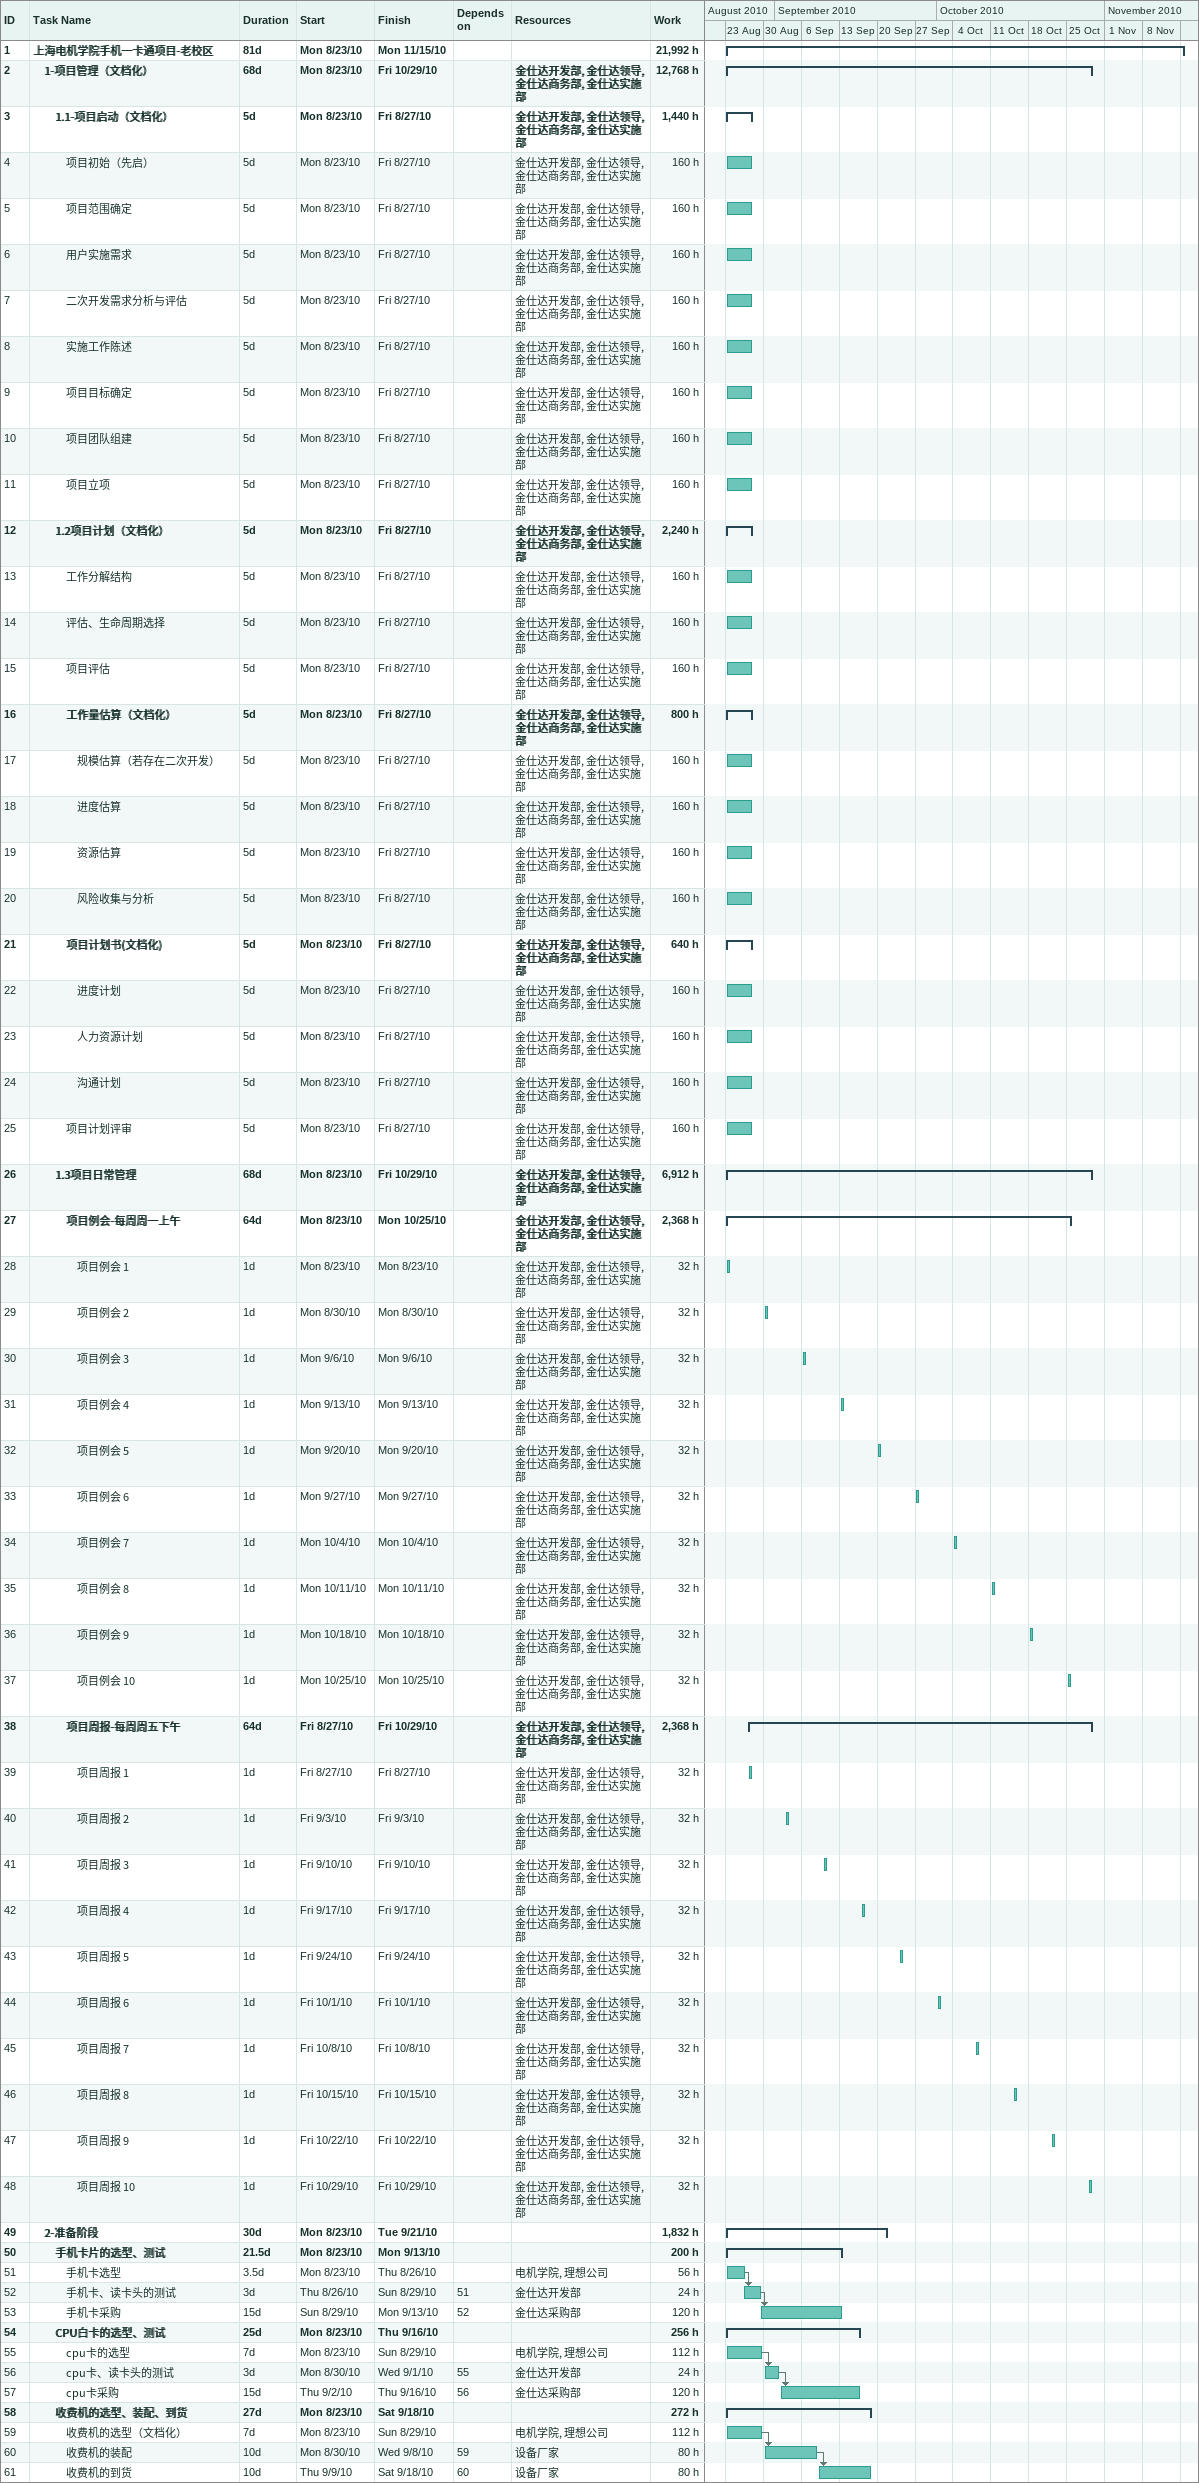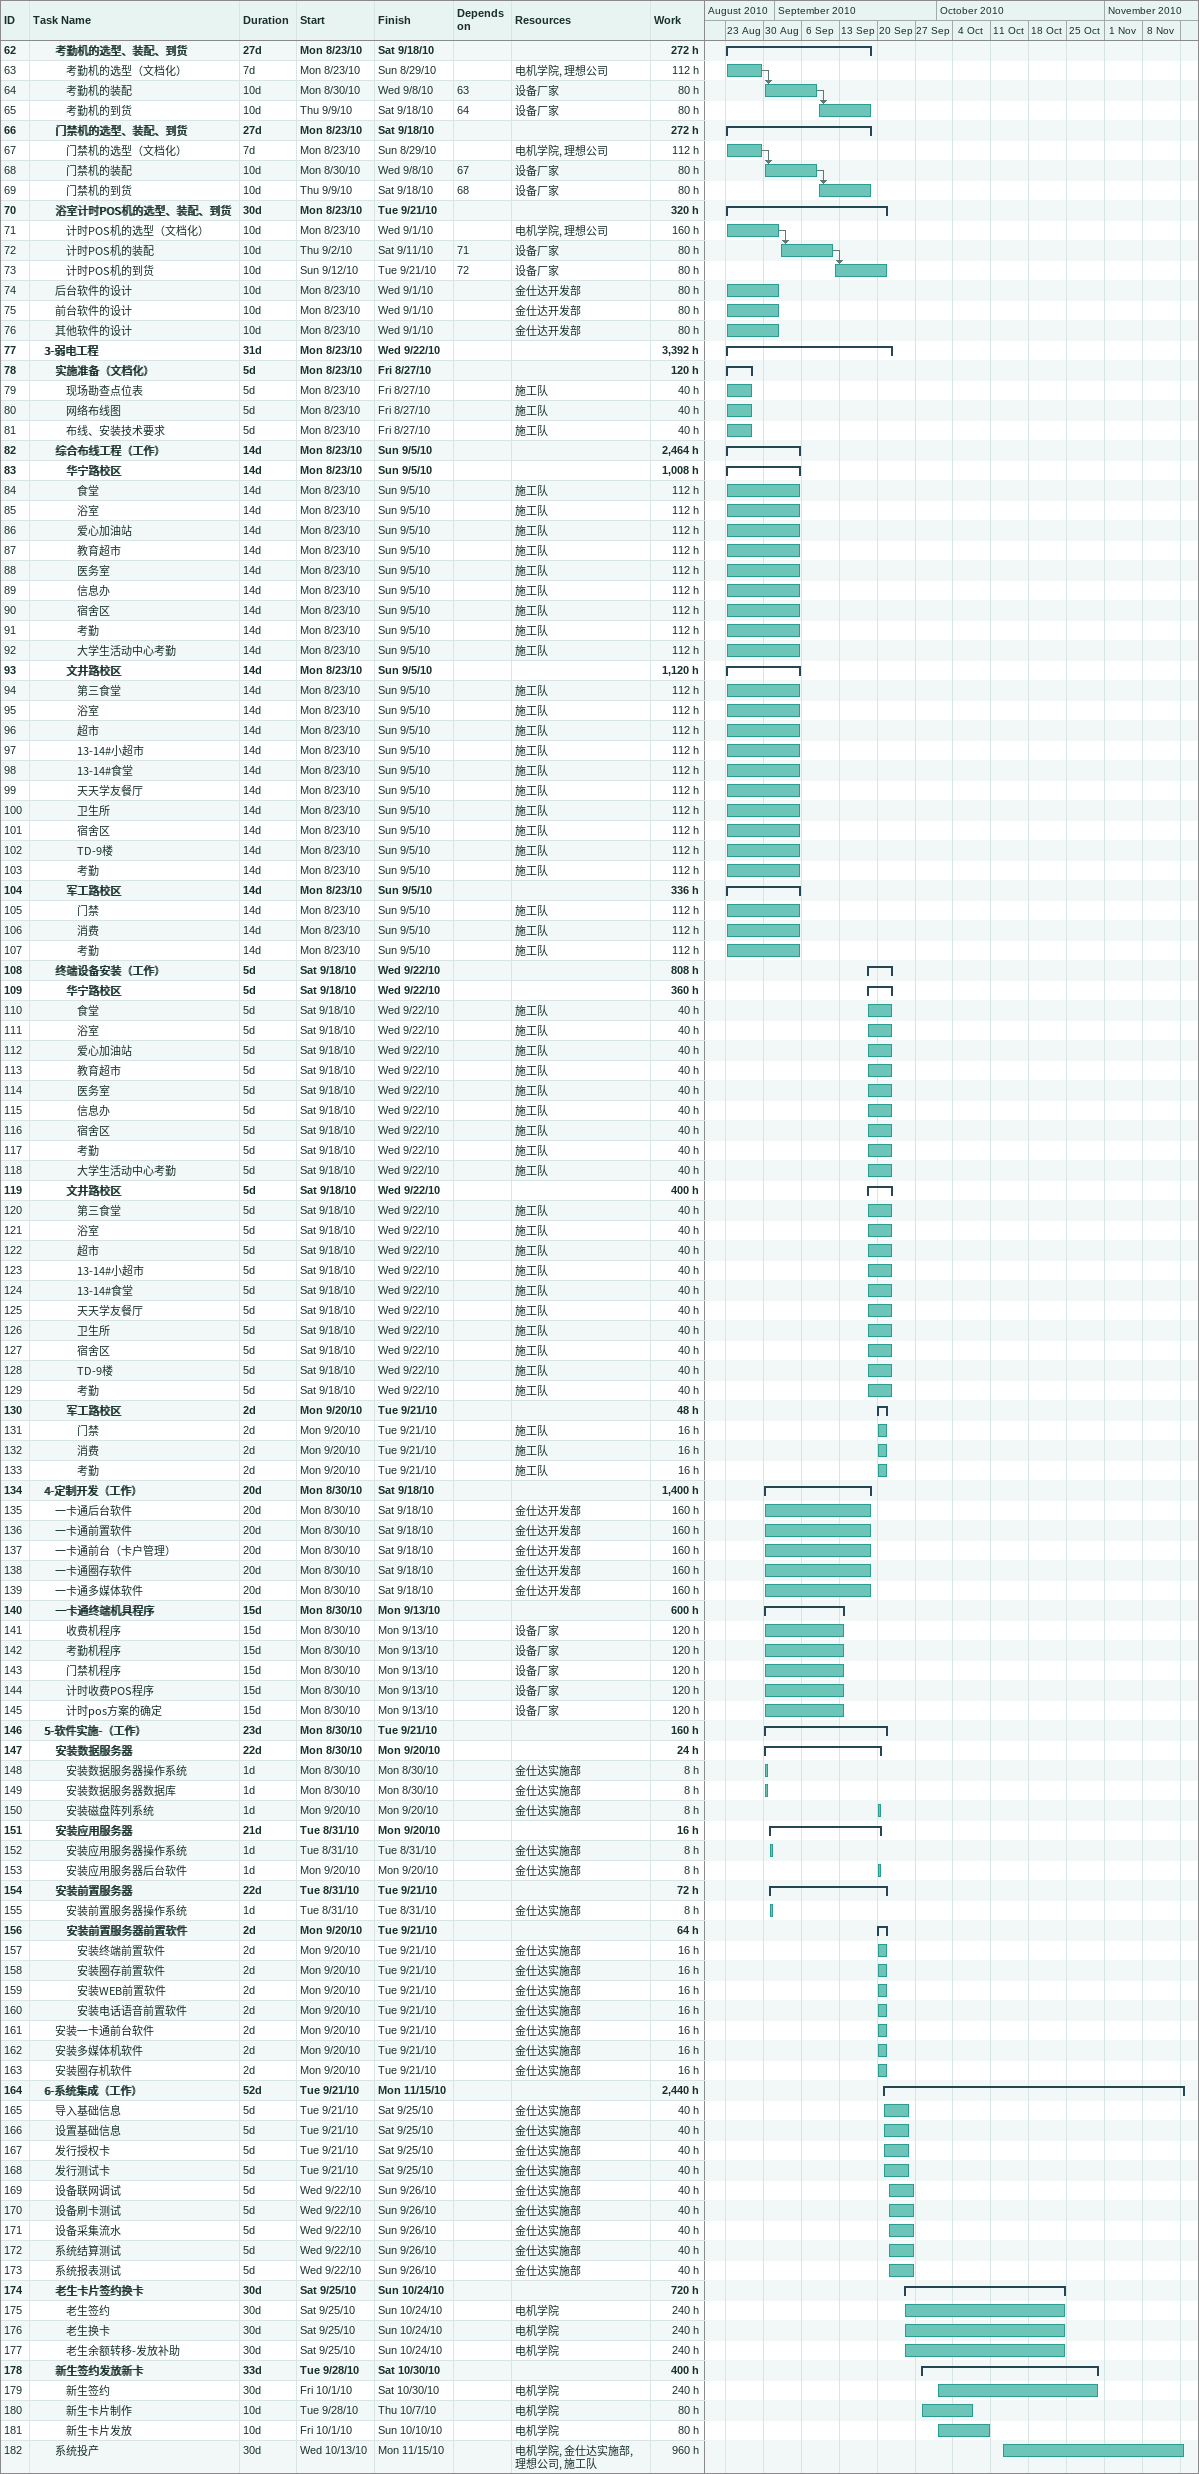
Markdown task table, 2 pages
| ID | Level | Task | Duration | Start | Finish | Predecessors | Resources | Work (h) |
|---|---|---|---|---|---|---|---|---|
| 1 | 1 | **上海电机学院手机一卡通项目-老校区** | 81d | 2010-08-23 | 2010-11-15 |  |  | 21992 |
| 2 | 2 | **1-项目管理（文档化）** | 68d | 2010-08-23 | 2010-10-29 |  | 金仕达开发部, 金仕达领导, 金仕达商务部, 金仕达实施部 | 12768 |
| 3 | 3 | **1.1-项目启动（文档化）** | 5d | 2010-08-23 | 2010-08-27 |  | 金仕达开发部, 金仕达领导, 金仕达商务部, 金仕达实施部 | 1440 |
| 4 | 4 | 项目初始（先启） | 5d | 2010-08-23 | 2010-08-27 |  | 金仕达开发部, 金仕达领导, 金仕达商务部, 金仕达实施部 | 160 |
| 5 | 4 | 项目范围确定 | 5d | 2010-08-23 | 2010-08-27 |  | 金仕达开发部, 金仕达领导, 金仕达商务部, 金仕达实施部 | 160 |
| 6 | 4 | 用户实施需求 | 5d | 2010-08-23 | 2010-08-27 |  | 金仕达开发部, 金仕达领导, 金仕达商务部, 金仕达实施部 | 160 |
| 7 | 4 | 二次开发需求分析与评估 | 5d | 2010-08-23 | 2010-08-27 |  | 金仕达开发部, 金仕达领导, 金仕达商务部, 金仕达实施部 | 160 |
| 8 | 4 | 实施工作陈述 | 5d | 2010-08-23 | 2010-08-27 |  | 金仕达开发部, 金仕达领导, 金仕达商务部, 金仕达实施部 | 160 |
| 9 | 4 | 项目目标确定 | 5d | 2010-08-23 | 2010-08-27 |  | 金仕达开发部, 金仕达领导, 金仕达商务部, 金仕达实施部 | 160 |
| 10 | 4 | 项目团队组建 | 5d | 2010-08-23 | 2010-08-27 |  | 金仕达开发部, 金仕达领导, 金仕达商务部, 金仕达实施部 | 160 |
| 11 | 4 | 项目立项 | 5d | 2010-08-23 | 2010-08-27 |  | 金仕达开发部, 金仕达领导, 金仕达商务部, 金仕达实施部 | 160 |
| 12 | 3 | **1.2项目计划（文档化）** | 5d | 2010-08-23 | 2010-08-27 |  | 金仕达开发部, 金仕达领导, 金仕达商务部, 金仕达实施部 | 2240 |
| 13 | 4 | 工作分解结构 | 5d | 2010-08-23 | 2010-08-27 |  | 金仕达开发部, 金仕达领导, 金仕达商务部, 金仕达实施部 | 160 |
| 14 | 4 | 评估、生命周期选择 | 5d | 2010-08-23 | 2010-08-27 |  | 金仕达开发部, 金仕达领导, 金仕达商务部, 金仕达实施部 | 160 |
| 15 | 4 | 项目评估 | 5d | 2010-08-23 | 2010-08-27 |  | 金仕达开发部, 金仕达领导, 金仕达商务部, 金仕达实施部 | 160 |
| 16 | 4 | **工作量估算（文档化）** | 5d | 2010-08-23 | 2010-08-27 |  | 金仕达开发部, 金仕达领导, 金仕达商务部, 金仕达实施部 | 800 |
| 17 | 5 | 规模估算（若存在二次开发） | 5d | 2010-08-23 | 2010-08-27 |  | 金仕达开发部, 金仕达领导, 金仕达商务部, 金仕达实施部 | 160 |
| 18 | 5 | 进度估算 | 5d | 2010-08-23 | 2010-08-27 |  | 金仕达开发部, 金仕达领导, 金仕达商务部, 金仕达实施部 | 160 |
| 19 | 5 | 资源估算 | 5d | 2010-08-23 | 2010-08-27 |  | 金仕达开发部, 金仕达领导, 金仕达商务部, 金仕达实施部 | 160 |
| 20 | 5 | 风险收集与分析 | 5d | 2010-08-23 | 2010-08-27 |  | 金仕达开发部, 金仕达领导, 金仕达商务部, 金仕达实施部 | 160 |
| 21 | 4 | **项目计划书(文档化)** | 5d | 2010-08-23 | 2010-08-27 |  | 金仕达开发部, 金仕达领导, 金仕达商务部, 金仕达实施部 | 640 |
| 22 | 5 | 进度计划 | 5d | 2010-08-23 | 2010-08-27 |  | 金仕达开发部, 金仕达领导, 金仕达商务部, 金仕达实施部 | 160 |
| 23 | 5 | 人力资源计划 | 5d | 2010-08-23 | 2010-08-27 |  | 金仕达开发部, 金仕达领导, 金仕达商务部, 金仕达实施部 | 160 |
| 24 | 5 | 沟通计划 | 5d | 2010-08-23 | 2010-08-27 |  | 金仕达开发部, 金仕达领导, 金仕达商务部, 金仕达实施部 | 160 |
| 25 | 4 | 项目计划评审 | 5d | 2010-08-23 | 2010-08-27 |  | 金仕达开发部, 金仕达领导, 金仕达商务部, 金仕达实施部 | 160 |
| 26 | 3 | **1.3项目日常管理** | 68d | 2010-08-23 | 2010-10-29 |  | 金仕达开发部, 金仕达领导, 金仕达商务部, 金仕达实施部 | 6912 |
| 27 | 4 | **项目例会-每周周一上午** | 64d | 2010-08-23 | 2010-10-25 |  | 金仕达开发部, 金仕达领导, 金仕达商务部, 金仕达实施部 | 2368 |
| 28 | 5 | 项目例会 1 | 1d | 2010-08-23 | 2010-08-23 |  | 金仕达开发部, 金仕达领导, 金仕达商务部, 金仕达实施部 | 32 |
| 29 | 5 | 项目例会 2 | 1d | 2010-08-30 | 2010-08-30 |  | 金仕达开发部, 金仕达领导, 金仕达商务部, 金仕达实施部 | 32 |
| 30 | 5 | 项目例会 3 | 1d | 2010-09-06 | 2010-09-06 |  | 金仕达开发部, 金仕达领导, 金仕达商务部, 金仕达实施部 | 32 |
| 31 | 5 | 项目例会 4 | 1d | 2010-09-13 | 2010-09-13 |  | 金仕达开发部, 金仕达领导, 金仕达商务部, 金仕达实施部 | 32 |
| 32 | 5 | 项目例会 5 | 1d | 2010-09-20 | 2010-09-20 |  | 金仕达开发部, 金仕达领导, 金仕达商务部, 金仕达实施部 | 32 |
| 33 | 5 | 项目例会 6 | 1d | 2010-09-27 | 2010-09-27 |  | 金仕达开发部, 金仕达领导, 金仕达商务部, 金仕达实施部 | 32 |
| 34 | 5 | 项目例会 7 | 1d | 2010-10-04 | 2010-10-04 |  | 金仕达开发部, 金仕达领导, 金仕达商务部, 金仕达实施部 | 32 |
| 35 | 5 | 项目例会 8 | 1d | 2010-10-11 | 2010-10-11 |  | 金仕达开发部, 金仕达领导, 金仕达商务部, 金仕达实施部 | 32 |
| 36 | 5 | 项目例会 9 | 1d | 2010-10-18 | 2010-10-18 |  | 金仕达开发部, 金仕达领导, 金仕达商务部, 金仕达实施部 | 32 |
| 37 | 5 | 项目例会 10 | 1d | 2010-10-25 | 2010-10-25 |  | 金仕达开发部, 金仕达领导, 金仕达商务部, 金仕达实施部 | 32 |
| 38 | 4 | **项目周报-每周周五下午** | 64d | 2010-08-27 | 2010-10-29 |  | 金仕达开发部, 金仕达领导, 金仕达商务部, 金仕达实施部 | 2368 |
| 39 | 5 | 项目周报 1 | 1d | 2010-08-27 | 2010-08-27 |  | 金仕达开发部, 金仕达领导, 金仕达商务部, 金仕达实施部 | 32 |
| 40 | 5 | 项目周报 2 | 1d | 2010-09-03 | 2010-09-03 |  | 金仕达开发部, 金仕达领导, 金仕达商务部, 金仕达实施部 | 32 |
| 41 | 5 | 项目周报 3 | 1d | 2010-09-10 | 2010-09-10 |  | 金仕达开发部, 金仕达领导, 金仕达商务部, 金仕达实施部 | 32 |
| 42 | 5 | 项目周报 4 | 1d | 2010-09-17 | 2010-09-17 |  | 金仕达开发部, 金仕达领导, 金仕达商务部, 金仕达实施部 | 32 |
| 43 | 5 | 项目周报 5 | 1d | 2010-09-24 | 2010-09-24 |  | 金仕达开发部, 金仕达领导, 金仕达商务部, 金仕达实施部 | 32 |
| 44 | 5 | 项目周报 6 | 1d | 2010-10-01 | 2010-10-01 |  | 金仕达开发部, 金仕达领导, 金仕达商务部, 金仕达实施部 | 32 |
| 45 | 5 | 项目周报 7 | 1d | 2010-10-08 | 2010-10-08 |  | 金仕达开发部, 金仕达领导, 金仕达商务部, 金仕达实施部 | 32 |
| 46 | 5 | 项目周报 8 | 1d | 2010-10-15 | 2010-10-15 |  | 金仕达开发部, 金仕达领导, 金仕达商务部, 金仕达实施部 | 32 |
| 47 | 5 | 项目周报 9 | 1d | 2010-10-22 | 2010-10-22 |  | 金仕达开发部, 金仕达领导, 金仕达商务部, 金仕达实施部 | 32 |
| 48 | 5 | 项目周报 10 | 1d | 2010-10-29 | 2010-10-29 |  | 金仕达开发部, 金仕达领导, 金仕达商务部, 金仕达实施部 | 32 |
| 49 | 2 | **2-准备阶段** | 30d | 2010-08-23 | 2010-09-21 |  |  | 1832 |
| 50 | 3 | **手机卡片的选型、测试** | 21.5d | 2010-08-23 | 2010-09-13 |  |  | 200 |
| 51 | 4 | 手机卡选型 | 3.5d | 2010-08-23 | 2010-08-26 |  | 电机学院, 理想公司 | 56 |
| 52 | 4 | 手机卡、读卡头的测试 | 3d | 2010-08-26 | 2010-08-29 | 51 | 金仕达开发部 | 24 |
| 53 | 4 | 手机卡采购 | 15d | 2010-08-29 | 2010-09-13 | 52 | 金仕达采购部 | 120 |
| 54 | 3 | **CPU白卡的选型、测试** | 25d | 2010-08-23 | 2010-09-16 |  |  | 256 |
| 55 | 4 | cpu卡的选型 | 7d | 2010-08-23 | 2010-08-29 |  | 电机学院, 理想公司 | 112 |
| 56 | 4 | cpu卡、读卡头的测试 | 3d | 2010-08-30 | 2010-09-01 | 55 | 金仕达开发部 | 24 |
| 57 | 4 | cpu卡采购 | 15d | 2010-09-02 | 2010-09-16 | 56 | 金仕达采购部 | 120 |
| 58 | 3 | **收费机的选型、装配、到货** | 27d | 2010-08-23 | 2010-09-18 |  |  | 272 |
| 59 | 4 | 收费机的选型（文档化） | 7d | 2010-08-23 | 2010-08-29 |  | 电机学院, 理想公司 | 112 |
| 60 | 4 | 收费机的装配 | 10d | 2010-08-30 | 2010-09-08 | 59 | 设备厂家 | 80 |
| 61 | 4 | 收费机的到货 | 10d | 2010-09-09 | 2010-09-18 | 60 | 设备厂家 | 80 |
| 62 | 3 | **考勤机的选型、装配、到货** | 27d | 2010-08-23 | 2010-09-18 |  |  | 272 |
| 63 | 4 | 考勤机的选型（文档化） | 7d | 2010-08-23 | 2010-08-29 |  | 电机学院, 理想公司 | 112 |
| 64 | 4 | 考勤机的装配 | 10d | 2010-08-30 | 2010-09-08 | 63 | 设备厂家 | 80 |
| 65 | 4 | 考勤机的到货 | 10d | 2010-09-09 | 2010-09-18 | 64 | 设备厂家 | 80 |
| 66 | 3 | **门禁机的选型、装配、到货** | 27d | 2010-08-23 | 2010-09-18 |  |  | 272 |
| 67 | 4 | 门禁机的选型（文档化） | 7d | 2010-08-23 | 2010-08-29 |  | 电机学院, 理想公司 | 112 |
| 68 | 4 | 门禁机的装配 | 10d | 2010-08-30 | 2010-09-08 | 67 | 设备厂家 | 80 |
| 69 | 4 | 门禁机的到货 | 10d | 2010-09-09 | 2010-09-18 | 68 | 设备厂家 | 80 |
| 70 | 3 | **浴室计时POS机的选型、装配、到货** | 30d | 2010-08-23 | 2010-09-21 |  |  | 320 |
| 71 | 4 | 计时POS机的选型（文档化） | 10d | 2010-08-23 | 2010-09-01 |  | 电机学院, 理想公司 | 160 |
| 72 | 4 | 计时POS机的装配 | 10d | 2010-09-02 | 2010-09-11 | 71 | 设备厂家 | 80 |
| 73 | 4 | 计时POS机的到货 | 10d | 2010-09-12 | 2010-09-21 | 72 | 设备厂家 | 80 |
| 74 | 3 | 后台软件的设计 | 10d | 2010-08-23 | 2010-09-01 |  | 金仕达开发部 | 80 |
| 75 | 3 | 前台软件的设计 | 10d | 2010-08-23 | 2010-09-01 |  | 金仕达开发部 | 80 |
| 76 | 3 | 其他软件的设计 | 10d | 2010-08-23 | 2010-09-01 |  | 金仕达开发部 | 80 |
| 77 | 2 | **3-弱电工程** | 31d | 2010-08-23 | 2010-09-22 |  |  | 3392 |
| 78 | 3 | **实施准备（文档化）** | 5d | 2010-08-23 | 2010-08-27 |  |  | 120 |
| 79 | 4 | 现场勘查点位表 | 5d | 2010-08-23 | 2010-08-27 |  | 施工队 | 40 |
| 80 | 4 | 网络布线图 | 5d | 2010-08-23 | 2010-08-27 |  | 施工队 | 40 |
| 81 | 4 | 布线、安装技术要求 | 5d | 2010-08-23 | 2010-08-27 |  | 施工队 | 40 |
| 82 | 3 | **综合布线工程（工作）** | 14d | 2010-08-23 | 2010-09-05 |  |  | 2464 |
| 83 | 4 | **华宁路校区** | 14d | 2010-08-23 | 2010-09-05 |  |  | 1008 |
| 84 | 5 | 食堂 | 14d | 2010-08-23 | 2010-09-05 |  | 施工队 | 112 |
| 85 | 5 | 浴室 | 14d | 2010-08-23 | 2010-09-05 |  | 施工队 | 112 |
| 86 | 5 | 爱心加油站 | 14d | 2010-08-23 | 2010-09-05 |  | 施工队 | 112 |
| 87 | 5 | 教育超市 | 14d | 2010-08-23 | 2010-09-05 |  | 施工队 | 112 |
| 88 | 5 | 医务室 | 14d | 2010-08-23 | 2010-09-05 |  | 施工队 | 112 |
| 89 | 5 | 信息办 | 14d | 2010-08-23 | 2010-09-05 |  | 施工队 | 112 |
| 90 | 5 | 宿舍区 | 14d | 2010-08-23 | 2010-09-05 |  | 施工队 | 112 |
| 91 | 5 | 考勤 | 14d | 2010-08-23 | 2010-09-05 |  | 施工队 | 112 |
| 92 | 5 | 大学生活动中心考勤 | 14d | 2010-08-23 | 2010-09-05 |  | 施工队 | 112 |
| 93 | 4 | **文井路校区** | 14d | 2010-08-23 | 2010-09-05 |  |  | 1120 |
| 94 | 5 | 第三食堂 | 14d | 2010-08-23 | 2010-09-05 |  | 施工队 | 112 |
| 95 | 5 | 浴室 | 14d | 2010-08-23 | 2010-09-05 |  | 施工队 | 112 |
| 96 | 5 | 超市 | 14d | 2010-08-23 | 2010-09-05 |  | 施工队 | 112 |
| 97 | 5 | 13-14#小超市 | 14d | 2010-08-23 | 2010-09-05 |  | 施工队 | 112 |
| 98 | 5 | 13-14#食堂 | 14d | 2010-08-23 | 2010-09-05 |  | 施工队 | 112 |
| 99 | 5 | 天天学友餐厅 | 14d | 2010-08-23 | 2010-09-05 |  | 施工队 | 112 |
| 100 | 5 | 卫生所 | 14d | 2010-08-23 | 2010-09-05 |  | 施工队 | 112 |
| 101 | 5 | 宿舍区 | 14d | 2010-08-23 | 2010-09-05 |  | 施工队 | 112 |
| 102 | 5 | TD-9楼 | 14d | 2010-08-23 | 2010-09-05 |  | 施工队 | 112 |
| 103 | 5 | 考勤 | 14d | 2010-08-23 | 2010-09-05 |  | 施工队 | 112 |
| 104 | 4 | **军工路校区** | 14d | 2010-08-23 | 2010-09-05 |  |  | 336 |
| 105 | 5 | 门禁 | 14d | 2010-08-23 | 2010-09-05 |  | 施工队 | 112 |
| 106 | 5 | 消费 | 14d | 2010-08-23 | 2010-09-05 |  | 施工队 | 112 |
| 107 | 5 | 考勤 | 14d | 2010-08-23 | 2010-09-05 |  | 施工队 | 112 |
| 108 | 3 | **终端设备安装（工作）** | 5d | 2010-09-18 | 2010-09-22 |  |  | 808 |
| 109 | 4 | **华宁路校区** | 5d | 2010-09-18 | 2010-09-22 |  |  | 360 |
| 110 | 5 | 食堂 | 5d | 2010-09-18 | 2010-09-22 |  | 施工队 | 40 |
| 111 | 5 | 浴室 | 5d | 2010-09-18 | 2010-09-22 |  | 施工队 | 40 |
| 112 | 5 | 爱心加油站 | 5d | 2010-09-18 | 2010-09-22 |  | 施工队 | 40 |
| 113 | 5 | 教育超市 | 5d | 2010-09-18 | 2010-09-22 |  | 施工队 | 40 |
| 114 | 5 | 医务室 | 5d | 2010-09-18 | 2010-09-22 |  | 施工队 | 40 |
| 115 | 5 | 信息办 | 5d | 2010-09-18 | 2010-09-22 |  | 施工队 | 40 |
| 116 | 5 | 宿舍区 | 5d | 2010-09-18 | 2010-09-22 |  | 施工队 | 40 |
| 117 | 5 | 考勤 | 5d | 2010-09-18 | 2010-09-22 |  | 施工队 | 40 |
| 118 | 5 | 大学生活动中心考勤 | 5d | 2010-09-18 | 2010-09-22 |  | 施工队 | 40 |
| 119 | 4 | **文井路校区** | 5d | 2010-09-18 | 2010-09-22 |  |  | 400 |
| 120 | 5 | 第三食堂 | 5d | 2010-09-18 | 2010-09-22 |  | 施工队 | 40 |
| 121 | 5 | 浴室 | 5d | 2010-09-18 | 2010-09-22 |  | 施工队 | 40 |
| 122 | 5 | 超市 | 5d | 2010-09-18 | 2010-09-22 |  | 施工队 | 40 |
| 123 | 5 | 13-14#小超市 | 5d | 2010-09-18 | 2010-09-22 |  | 施工队 | 40 |
| 124 | 5 | 13-14#食堂 | 5d | 2010-09-18 | 2010-09-22 |  | 施工队 | 40 |
| 125 | 5 | 天天学友餐厅 | 5d | 2010-09-18 | 2010-09-22 |  | 施工队 | 40 |
| 126 | 5 | 卫生所 | 5d | 2010-09-18 | 2010-09-22 |  | 施工队 | 40 |
| 127 | 5 | 宿舍区 | 5d | 2010-09-18 | 2010-09-22 |  | 施工队 | 40 |
| 128 | 5 | TD-9楼 | 5d | 2010-09-18 | 2010-09-22 |  | 施工队 | 40 |
| 129 | 5 | 考勤 | 5d | 2010-09-18 | 2010-09-22 |  | 施工队 | 40 |
| 130 | 4 | **军工路校区** | 2d | 2010-09-20 | 2010-09-21 |  |  | 48 |
| 131 | 5 | 门禁 | 2d | 2010-09-20 | 2010-09-21 |  | 施工队 | 16 |
| 132 | 5 | 消费 | 2d | 2010-09-20 | 2010-09-21 |  | 施工队 | 16 |
| 133 | 5 | 考勤 | 2d | 2010-09-20 | 2010-09-21 |  | 施工队 | 16 |
| 134 | 2 | **4-定制开发（工作）** | 20d | 2010-08-30 | 2010-09-18 |  |  | 1400 |
| 135 | 3 | 一卡通后台软件 | 20d | 2010-08-30 | 2010-09-18 |  | 金仕达开发部 | 160 |
| 136 | 3 | 一卡通前置软件 | 20d | 2010-08-30 | 2010-09-18 |  | 金仕达开发部 | 160 |
| 137 | 3 | 一卡通前台（卡户管理） | 20d | 2010-08-30 | 2010-09-18 |  | 金仕达开发部 | 160 |
| 138 | 3 | 一卡通圈存软件 | 20d | 2010-08-30 | 2010-09-18 |  | 金仕达开发部 | 160 |
| 139 | 3 | 一卡通多媒体软件 | 20d | 2010-08-30 | 2010-09-18 |  | 金仕达开发部 | 160 |
| 140 | 3 | **一卡通终端机具程序** | 15d | 2010-08-30 | 2010-09-13 |  |  | 600 |
| 141 | 4 | 收费机程序 | 15d | 2010-08-30 | 2010-09-13 |  | 设备厂家 | 120 |
| 142 | 4 | 考勤机程序 | 15d | 2010-08-30 | 2010-09-13 |  | 设备厂家 | 120 |
| 143 | 4 | 门禁机程序 | 15d | 2010-08-30 | 2010-09-13 |  | 设备厂家 | 120 |
| 144 | 4 | 计时收费POS程序 | 15d | 2010-08-30 | 2010-09-13 |  | 设备厂家 | 120 |
| 145 | 4 | 计时pos方案的确定 | 15d | 2010-08-30 | 2010-09-13 |  | 设备厂家 | 120 |
| 146 | 2 | **5-软件实施-（工作）** | 23d | 2010-08-30 | 2010-09-21 |  |  | 160 |
| 147 | 3 | **安装数据服务器** | 22d | 2010-08-30 | 2010-09-20 |  |  | 24 |
| 148 | 4 | 安装数据服务器操作系统 | 1d | 2010-08-30 | 2010-08-30 |  | 金仕达实施部 | 8 |
| 149 | 4 | 安装数据服务器数据库 | 1d | 2010-08-30 | 2010-08-30 |  | 金仕达实施部 | 8 |
| 150 | 4 | 安装磁盘阵列系统 | 1d | 2010-09-20 | 2010-09-20 |  | 金仕达实施部 | 8 |
| 151 | 3 | **安装应用服务器** | 21d | 2010-08-31 | 2010-09-20 |  |  | 16 |
| 152 | 4 | 安装应用服务器操作系统 | 1d | 2010-08-31 | 2010-08-31 |  | 金仕达实施部 | 8 |
| 153 | 4 | 安装应用服务器后台软件 | 1d | 2010-09-20 | 2010-09-20 |  | 金仕达实施部 | 8 |
| 154 | 3 | **安装前置服务器** | 22d | 2010-08-31 | 2010-09-21 |  |  | 72 |
| 155 | 4 | 安装前置服务器操作系统 | 1d | 2010-08-31 | 2010-08-31 |  | 金仕达实施部 | 8 |
| 156 | 4 | **安装前置服务器前置软件** | 2d | 2010-09-20 | 2010-09-21 |  |  | 64 |
| 157 | 5 | 安装终端前置软件 | 2d | 2010-09-20 | 2010-09-21 |  | 金仕达实施部 | 16 |
| 158 | 5 | 安装圈存前置软件 | 2d | 2010-09-20 | 2010-09-21 |  | 金仕达实施部 | 16 |
| 159 | 5 | 安装WEB前置软件 | 2d | 2010-09-20 | 2010-09-21 |  | 金仕达实施部 | 16 |
| 160 | 5 | 安装电话语音前置软件 | 2d | 2010-09-20 | 2010-09-21 |  | 金仕达实施部 | 16 |
| 161 | 3 | 安装一卡通前台软件 | 2d | 2010-09-20 | 2010-09-21 |  | 金仕达实施部 | 16 |
| 162 | 3 | 安装多媒体机软件 | 2d | 2010-09-20 | 2010-09-21 |  | 金仕达实施部 | 16 |
| 163 | 3 | 安装圈存机软件 | 2d | 2010-09-20 | 2010-09-21 |  | 金仕达实施部 | 16 |
| 164 | 2 | **6-系统集成（工作）** | 52d | 2010-09-21 | 2010-11-15 |  |  | 2440 |
| 165 | 3 | 导入基础信息 | 5d | 2010-09-21 | 2010-09-25 |  | 金仕达实施部 | 40 |
| 166 | 3 | 设置基础信息 | 5d | 2010-09-21 | 2010-09-25 |  | 金仕达实施部 | 40 |
| 167 | 3 | 发行授权卡 | 5d | 2010-09-21 | 2010-09-25 |  | 金仕达实施部 | 40 |
| 168 | 3 | 发行测试卡 | 5d | 2010-09-21 | 2010-09-25 |  | 金仕达实施部 | 40 |
| 169 | 3 | 设备联网调试 | 5d | 2010-09-22 | 2010-09-26 |  | 金仕达实施部 | 40 |
| 170 | 3 | 设备刷卡测试 | 5d | 2010-09-22 | 2010-09-26 |  | 金仕达实施部 | 40 |
| 171 | 3 | 设备采集流水 | 5d | 2010-09-22 | 2010-09-26 |  | 金仕达实施部 | 40 |
| 172 | 3 | 系统结算测试 | 5d | 2010-09-22 | 2010-09-26 |  | 金仕达实施部 | 40 |
| 173 | 3 | 系统报表测试 | 5d | 2010-09-22 | 2010-09-26 |  | 金仕达实施部 | 40 |
| 174 | 3 | **老生卡片签约换卡** | 30d | 2010-09-25 | 2010-10-24 |  |  | 720 |
| 175 | 4 | 老生签约 | 30d | 2010-09-25 | 2010-10-24 |  | 电机学院 | 240 |
| 176 | 4 | 老生换卡 | 30d | 2010-09-25 | 2010-10-24 |  | 电机学院 | 240 |
| 177 | 4 | 老生余额转移-发放补助 | 30d | 2010-09-25 | 2010-10-24 |  | 电机学院 | 240 |
| 178 | 3 | **新生签约发放新卡** | 33d | 2010-09-28 | 2010-10-30 |  |  | 400 |
| 179 | 4 | 新生签约 | 30d | 2010-10-01 | 2010-10-30 |  | 电机学院 | 240 |
| 180 | 4 | 新生卡片制作 | 10d | 2010-09-28 | 2010-10-07 |  | 电机学院 | 80 |
| 181 | 4 | 新生卡片发放 | 10d | 2010-10-01 | 2010-10-10 |  | 电机学院 | 80 |
| 182 | 3 | 系统投产 | 30d | 2010-10-13 | 2010-11-15 |  | 电机学院, 金仕达实施部, 理想公司, 施工队 | 960 |
